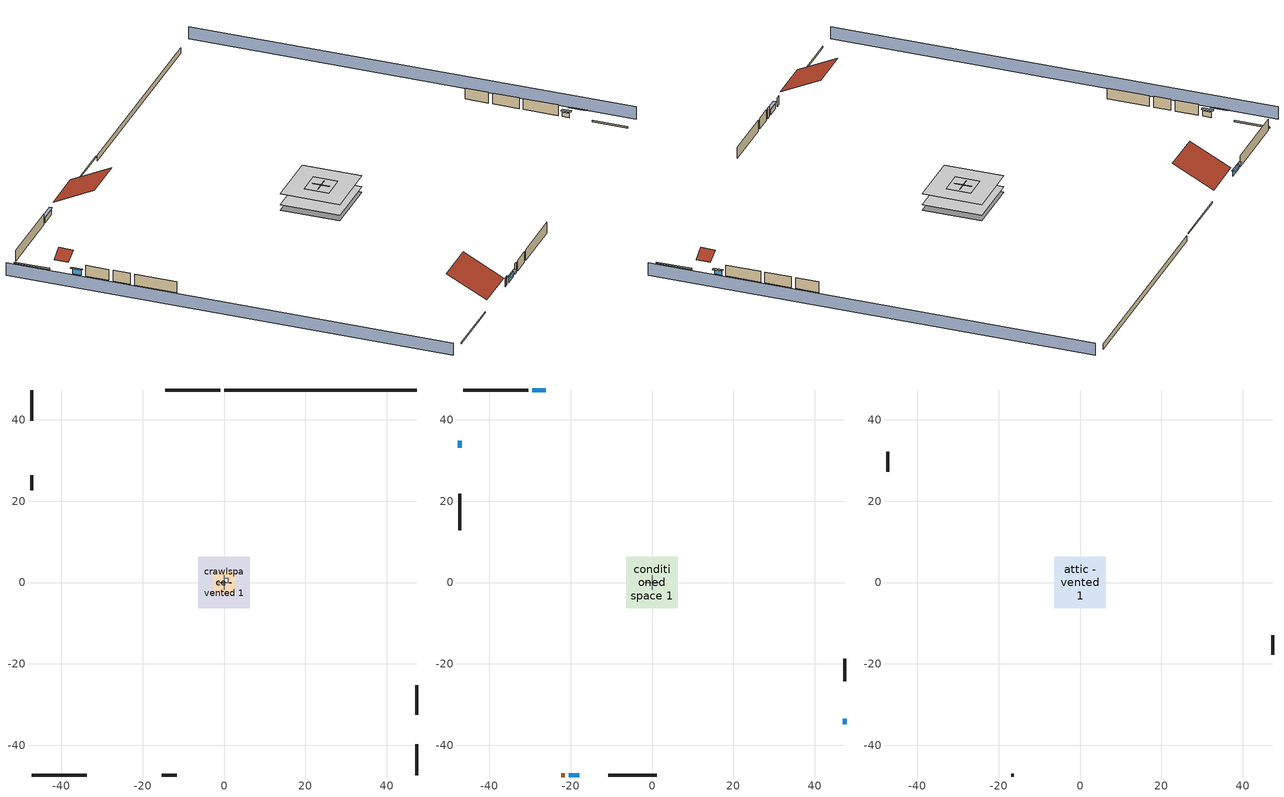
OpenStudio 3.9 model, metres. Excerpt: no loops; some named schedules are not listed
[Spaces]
garage 1
 floor foundation (Slab1 construction): -2.59,-2.59 -2.59,2.59 2.59,2.59 2.59,-2.59 z0
 wall outside (Wall1 construction): 47.31,-32.52 47.31,-25.21 z0.3:2.74
 wall outside (Wall2 construction): -15.31,-47.31 -11.66,-47.31 z0.3:2.74
 wall outside (Wall12 construction): -47.31,26.34 -47.31,22.68 z0.3:2.74
 wall to conditioned space 1 (Wall5 construction Reversed): 1.83,0 -1.83,0 z0.3:2.74
 wall to conditioned space 1 (Wall6 construction Reversed): 0,1.83 0,-1.83 z0.3:2.74
crawlspace - vented 1
 floor foundation (Slab2 construction): -6.28,-6.28 -6.28,6.28 6.28,6.28 6.28,-6.28 z-0.91
 wall outside (RimJoist1 construction): -0.89,47.31 -14.43,47.31 z0.3:0.61
 wall outside (RimJoist2 construction): 47.31,-47.31 47.31,-39.78 z0.3:0.61
 wall outside (RimJoist3 construction): -47.31,-47.31 -33.78,-47.31 z0.3:0.61
 wall outside (RimJoist4 construction): -47.31,47.31 -47.31,39.78 z0.3:0.61
 wall foundation (FoundationWall1 construction): 47.31,47.31 0.04,47.31 z-0.91:0.3
furnace airloop ret air space
 floor adiabatic (AdiabaticConst): 0,0 0,1 1,1 1,0 z0
 wall adiabatic (AdiabaticConst): 0,1 0,0 1,0 1,1 0,1 z0:1
 ceiling adiabatic (AdiabaticConst): 1,0 1,1 0,1 0,0 z1
conditioned space 1
 floor to crawlspace - vented 1 (Floor2 construction): -6.28,-6.28 -6.28,6.28 6.28,6.28 6.28,-6.28 z0.3
 wall outside (Wall3 construction): -30.41,47.31 -46.38,47.31 z0.3:2.74
 wall outside (Wall4 construction): 47.31,-24.28 47.31,-18.73 z0.3:2.74
 wall outside (Wall7 construction): -10.73,-47.31 1.15,-47.31 z0.3:2.74
 wall outside (Wall8 construction): -47.31,21.75 -47.31,12.88 z0.3:2.74
 wall outside (AdiabaticWallConstruction): -26.06,47.31 -29.48,47.31 z0.3:1.43; 47.31,-34.87 47.31,-33.45 z0.3:1.25; -20.49,-47.31 -17.86,-47.31 z0.3:1.46; -47.31,34.87 -47.31,33.07 z0.3:1.49
 wall outside (AdiabaticWallConstruction 1): -22.33,-47.31 -21.42,-47.31 z0.3:2.34
 window (WindowConstruction): -26.07,47.31 -29.48,47.31 z0.3:1.43
 window (WindowConstruction 1): 47.31,-34.87 47.31,-33.45 z0.3:1.25
 window (WindowConstruction 2): -20.49,-47.31 -17.86,-47.31 z0.3:1.46
 window (WindowConstruction 3): -47.31,34.87 -47.31,33.07 z0.3:1.49
 door (Door): -22.33,-47.31 -21.42,-47.31 z0.3:2.34
attic - vented 1
 floor to garage 1 (Floor1 construction): -2.59,-2.59 -2.59,2.59 2.59,2.59 2.59,-2.59 z2.74
 floor to conditioned space 1 (Floor3 construction Reversed): -6.28,-6.28 -6.28,6.28 6.28,6.28 6.28,-6.28 z2.74
 wall outside (Wall9 construction): 47.31,-17.8 47.31,-12.93 z0.3:2.74
 wall outside (Wall10 construction): -47.31,32.14 -47.31,27.27 z0.3:2.74
 wall outside (Wall11 construction): -16.93,-47.31 -16.24,-47.31 z0.3:2.74
 roof outside (Roof1 construction): -25.14,47.31,2.74 -25.14,38.56,7.12 -15.36,38.56,7.12 -15.36,47.31,2.74
 roof outside (Roof2 construction): 47.31,-35.8,2.74 44.58,-35.8,4.11 44.58,-38.85,4.11 47.31,-38.85,2.74
 roof outside (Roof3 construction): -47.31,35.8,2.74 -44.58,35.8,4.11 -44.58,38.85,4.11 -47.31,38.85,2.74
 roof outside (Roof4 construction): -23.26,-47.31,2.74 -23.26,-38.73,7.03 -32.85,-38.73,7.03 -32.85,-47.31,2.74
shading: -51.88,47.31 -51.88,-47.31 / 51.88,-47.31 51.88,47.31 z0:2.74; -29.79,47.31 -25.76,47.31 -25.76,47.92 -29.79,47.92 z1.74; 47.31,-33.15 47.31,-35.17 47.92,-35.17 47.92,-33.15 z1.55; -17.55,-47.31 -20.79,-47.31 -20.79,-47.92 -17.55,-47.92 z1.77; -47.31,32.76 -47.31,35.17 -47.92,35.17 -47.92,32.76 z1.8
[Site]
Portland Intl Arpt_OR: Latitude {deg}=45.59; Longitude {deg}=-122.6; Time Zone {hr}=-8; Elevation {m}=33; Terrain=Suburbs; Keep Site Location Information=Yes
[Site:GroundTemperature:Shallow]
10.2558, 8.96328, 8.85977, 9.47314, 11.9355, 14.3863, 16.5111, 17.8571, 17.9714, 16.8767, 14.8061, 12.4304
[Site:WaterMainsTemperature]
Calculation Method=Schedule; Temperature Schedule=mains temperature schedule
[Building]
Building 1
[Material] Roughness=Rough
Name | Thickness {m} | Conductivity {W/m-K} | Density {kg/m3} | Specific Heat {J/kg-K} | Thermal Absorptance | Solar Absorptance | Visible Absorptance
slate or tile shingles | 0.01905 | 0.840978 | 1899.972 | 799.717 | 0.9 | 0.75 | 0.75
roof rigid ins | 0.00329814 | 0.029427 | 32.04 | 1214.23 | 0.9 | 0.7 | 0.7
osb sheathing 0.5 in. | 0.0127 | 0.115458 | 512.64 | 1214.23 | 0.9 | 0.6 | 0.6
asbestos siding | 0.00635 | 0.60585 | 1899.972 | 1004.88 | 0.9 | 0.7 | 0.7
osb sheathing 0.5 in. 1 | 0.0127 | 0.115458 | 512.64 | 1214.23 | 0.9 | 0.7 | 0.7
wall stud and cavity | 0.1397 | 0.325315 | 139.0536 | 1170.24 | 0.9 | 0.6 | 0.6
wall stud and cavity 1 | 0.1397 | 0.398917 | 139.0536 | 1170.24 | 0.9 | 0.7 | 0.7
gypsum board | 0.0127 | 0.160291 | 801 | 837.4 | 0.9 | 0.6 | 0.6
osb sheathing 0.5 in. 2; osb sheathing 0.5 in. 3 | 0.0127 | 0.115458 | 512.64 | 1214.23
wall stud and cavity 2 | 0.1397 | 0.506836 | 139.0536 | 1170.24 | 0.9 | 0.7 | 0.7
rim joist stud and cavity | 0.0508 | 0.13335 | 50.32683 | 1063.81 | 0.9 | 0.6 | 0.6
ceiling stud and cavity | 0.1397 | 1.39189 | 65.682 | 1177.47 | 0.9 | 0.7 | 0.7
floor stud and cavity | 0.1397 | 0.923637 | 92.3553 | 1139.71 | 0.9 | 0.7 | 0.7
osb sheathing 0.75 in. | 0.01905 | 0.115458 | 512.64 | 1214.23 | 0.9 | 0.7 | 0.7
floor covering | 0.0127 | 0.0433444 | 54.468 | 1339.84 | 0.9 | 0.6 | 0.6
ceiling loosefill ins | 0.0846667 | 0.0480833 | 16.02 | 1046.75 | 0.9 | 0.7 | 0.7
ceiling stud and cavity 1 | 0.1397 | 0.0920385 | 65.682 | 1177.47 | 0.9 | 0.7 | 0.7
concrete 4.0 in. | 0.1016 | 1.803125 | 2242.8 | 837.4 | 0.9 | 0.7 | 0.7
concrete 8.0 in. | 0.2032 | 1.803125 | 2242.8 | 837.4 | 0.9 | 0.7 | 0.7
soil 0.5 in. | 0.0127 | 1.3848 | 1842.3 | 418.7 | 0.9 | 0.7 | 0.7
wood siding; wood siding 1 | 0.0254 | 0.102417 | 544.68 | 1172.36
wall rigid ins | 0.512978 | 0.029427 | 32.04 | 1214.23 | 0.9 | 0.7 | 0.7
wall stud and cavity 3 | 0.0889 | 0.380278 | 52.3479 | 1209.89 | 0.9 | 0.7 | 0.7
door material | 0.04445 | 0.0612267 | 512.64 | 1214.23 | 0.9 | 0.7 | 0.7
wall stud and cavity 4 | 0.0889 | 0.391764 | 83.0341 | 1211.67 | 0.9 | 0.7 | 0.7
furniture material conditioned space 1; furniture material garage 1 | 0.1524 | 0.115458 | 640.8 | 1214.23 | 0.9 | 0.6 | 0.6
[Construction]
Roof1 construction; Roof2 construction; Roof3 construction; Roof4 construction: slate or tile shingles, roof rigid ins, osb sheathing 0.5 in.
Wall1 construction; Wall2 construction: asbestos siding, osb sheathing 0.5 in. 1, wall stud and cavity
Wall3 construction; Wall4 construction: asbestos siding, osb sheathing 0.5 in. 1, wall stud and cavity 1, gypsum board
Wall5 construction Reversed: gypsum board, wall stud and cavity 2, osb sheathing 0.5 in. 2
Wall6 construction Reversed: gypsum board, wall stud and cavity 2, osb sheathing 0.5 in. 3
Wall7 construction; Wall8 construction: asbestos siding, osb sheathing 0.5 in. 2, wall stud and cavity 1, gypsum board
Wall9 construction; Wall10 construction; Wall11 construction; Wall12 construction: asbestos siding, osb sheathing 0.5 in. 2, wall stud and cavity
RimJoist1 construction; RimJoist2 construction; RimJoist3 construction; RimJoist4 construction: asbestos siding, rim joist stud and cavity
Floor1 construction: ceiling stud and cavity
Floor2 construction: floor stud and cavity, osb sheathing 0.75 in., floor covering
Floor3 construction Reversed: gypsum board, ceiling stud and cavity 1, ceiling loosefill ins
Slab1 construction: concrete 4.0 in.
FoundationWall1 construction: concrete 8.0 in.
Slab2 construction: soil 0.5 in.
WindowConstruction; WindowConstruction 1; WindowConstruction 2; WindowConstruction 3: WindowMaterial
AdiabaticWallConstruction: wood siding, wall rigid ins, wall stud and cavity 3, gypsum board
Door: door material
AdiabaticWallConstruction 1: wood siding 1, wall rigid ins, wall stud and cavity 3, gypsum board
PartitionWallConstruction: gypsum board, wall stud and cavity 4, gypsum board
furniture construction conditioned space 1: furniture material conditioned space 1
furniture construction garage 1: furniture material garage 1
AdiabaticConst: Adiabatic
[WindowMaterial:SimpleGlazingSystem]
WindowMaterial: U-Factor {W/m2-K}=2.78222; Solar Heat Gain Coefficient=0.56
[Material:NoMass]
Adiabatic: Roughness=Rough; Thermal Resistance {m2-K/W}=176.1
[ThermalZone] Multiplier=1; Use Ideal Air Loads=No
Name | Volume {m3} | Thermostat
conditioned space | 384.656 | conditioned space temperature setpoint
attic - vented | 186.8
garage | 65.242
crawlspace - vented | 192.328
furnace airloop ret air zone | 1
[Sizing:Zone] Zone Cooling Design Supply Air Temperature Input Method=SupplyAirTemperature; Zone Cooling Design Supply Air Temperature {C}=14; Zone Cooling Design Supply Air Temperature Difference {deltaC}=11.11; Zone Heating Design Supply Air Temperature Input Method=SupplyAirTemperature; Zone Heating Design Supply Air Temperature {C}=40; Zone Heating Design Supply Air Temperature Difference {deltaC}=11.11; Zone Cooling Design Supply Air Humidity Ratio {kg-H2O/kg-air}=0.0085; Zone Heating Design Supply Air Humidity Ratio {kg-H2O/kg-air}=0.008; Cooling Design Air Flow Method=DesignDay; Heating Design Air Flow Method=DesignDay; Account for Dedicated Outdoor Air System=No; Dedicated Outdoor Air System Control Strategy=NeutralSupplyAir; Dedicated Outdoor Air Low Setpoint Temperature for Design {C}=autosize; Dedicated Outdoor Air High Setpoint Temperature for Design {C}=autosize; Zone Load Sizing Method=Sensible Load Only No Latent Load; Zone Latent Cooling Design Supply Air Humidity Ratio Input Method=HumidityRatioDifference; Zone Cooling Design Supply Air Humidity Ratio Difference {kgWater/kgDryAir}=0.005; Zone Latent Heating Design Supply Air Humidity Ratio Input Method=HumidityRatioDifference; Zone Humidification Design Supply Air Humidity Ratio Difference {kgWater/kgDryAir}=0.005; Sizing Option=Coincident
attic - vented; garage; crawlspace - vented; furnace airloop ret air zone
[Space]
Name | Thermal Zone | Volume {m3}
conditioned space 1 | conditioned space | 384.656
attic - vented 1 | attic - vented | 186.8
garage 1 | garage | 65.242
crawlspace - vented 1 | crawlspace - vented | 192.328
furnace airloop ret air space | furnace airloop ret air zone
[ThermostatSetpoint:DualSetpoint]
conditioned space temperature setpoint: Heating Setpoint Temperature Schedule=heating setpoint; Cooling Setpoint Temperature Schedule=cooling setpoint; Temperature Difference Between Cutout And Setpoint {deltaC}=0
[Foundation:Kiva] Wall Depth Below Slab {m}=0.2032
Name | Initial Indoor Air Temperature {C} | Wall Height Above Grade {m}
Foundation Kiva 1 | 13.4258 | 0.1016
Foundation Kiva 2 | 8.52769 | 0.3048
[Foundation:Kiva:Settings]
Soil Conductivity {W/m-K}=1.3848; Soil Density {kg/m3}=1842.3; Soil Specific Heat {J/kg-K}=418.7; Ground Solar Absorptivity=0.9; Ground Thermal Absorptivity=0.9; Ground Surface Roughness {m}=0.03; Far-Field Width {m}=40; Deep-Ground Boundary Condition=ZeroFlux; Deep-Ground Depth {m}=40; Minimum Cell Dimension {m}=0.2; Maximum Cell Growth Coefficient=3; Simulation Timestep=Timestep
[SurfaceProperty:ExposedFoundationPerimeter] Exposed Perimeter Calculation Method=TotalExposedPerimeter
Name | Total Exposed Perimeter {m}
Slab1 | 14.6304
Slab2 | 47.27448
[SurfaceProperty:IncidentSolarMultiplier] Incident Solar Multiplier=1; Incident Solar Multiplier Schedule=trans schedule winter=0.85 summer=0.7
Window1; Window2; Window3; Window4
[InternalMass:Definition] Design Level Calculation Method=SurfaceArea
Name | Construction | Surface Area {m2}
partition wall mass | PartitionWallConstruction | 157.749
furniture mass conditioned space 1 | furniture construction conditioned space 1 | 63.09974
furniture mass garage 1 | furniture construction garage 1 | 2.67561
[InternalMass] Multiplier=1
Name | Internal Mass Definition | Space or SpaceType
partition wall mass | partition wall mass | conditioned space 1
furniture mass conditioned space 1 | furniture mass conditioned space 1 | conditioned space 1
furniture mass garage 1 | furniture mass garage 1 | garage 1
[EnergyManagementSystem:Sensor]
Name | Output Variable or Output Meter Index Key | Output Variable or Output Meter
water_heater_T_set | water heater setpoint | Schedule Value
out_pb_s |  | Site Outdoor Air Barometric Pressure
out_wt_s |  | Site Outdoor Air Humidity Ratio
site_vw_s |  | Site Wind Speed
cool_season | cooling season schedule | Schedule Value
furnace_airloop_AH_MFR_s | Node 7 | System Node Mass Flow Rate
furnace_airloop_AH_VFR_s | Node 7 | System Node Current Density Volume Flow Rate
furnace_airloop_AH_Tout_s | Node 7 | System Node Temperature
furnace_airloop_AH_Wout_s | Node 7 | System Node Humidity Ratio
furnace_airloop_RA_T_s | Node 10 | System Node Temperature
furnace_airloop_Ra_W_s | Node 10 | System Node Humidity Ratio
furnace_airloop_0_DZ_T_s | crawlspace - vented | Zone Air Temperature
furnace_airloop_0_DZ_W_s | crawlspace - vented | Zone Mean Air Humidity Ratio
natural_vent_s | natural vent schedule | Schedule Value
htg_sp_s | heating setpoint | Schedule Value
clg_sp_s | cooling setpoint | Schedule Value
mech_vent_range_fan_0_sch_s | mech vent range fan 0 schedule | Schedule Value
mech_vent_bath_fan_0_sch_s | mech vent bath fan 0 schedule | Schedule Value
clothes_dryer_exhaust_0_sch_s | clothes_dryer | Schedule Value
htg_load_cond |  | Heating:EnergyTransfer:Zone:CONDITIONED SPACE
clg_load_cond |  | Cooling:EnergyTransfer:Zone:CONDITIONED SPACE
htg_load_duct |  | Heating:EnergyTransfer:Zone:FURNACE AIRLOOP RET AIR ZONE
clg_load_duct |  | Cooling:EnergyTransfer:Zone:FURNACE AIRLOOP RET AIR ZONE
s_conv | Floor2 | Surface Inside Face Convection Heat Gain Energy
s_ig | Floor2 | Surface Inside Face Internal Gains Radiation Heat Gain Energy
s_sol | Floor2 | Surface Inside Face Solar Radiation Heat Gain Energy
s_lgt | Floor2 | Surface Inside Face Lights Radiation Heat Gain Energy
s_surf | Floor2 | Surface Inside Face Net Surface Thermal Radiation Heat Gain Energy
s_conv_1 | Floor3 | Surface Inside Face Convection Heat Gain Energy
s_ig_1 | Floor3 | Surface Inside Face Internal Gains Radiation Heat Gain Energy
s_sol_1 | Floor3 | Surface Inside Face Solar Radiation Heat Gain Energy
s_lgt_1 | Floor3 | Surface Inside Face Lights Radiation Heat Gain Energy
s_surf_1 | Floor3 | Surface Inside Face Net Surface Thermal Radiation Heat Gain Energy
ss_sol | Door1 | Surface Inside Face Solar Radiation Heat Gain Energy
ss_lgt | Door1 | Surface Inside Face Lights Radiation Heat Gain Energy
ss_conv | Door1 | Surface Inside Face Convection Heat Gain Energy
ss_ig | Door1 | Surface Inside Face Internal Gains Radiation Heat Gain Energy
ss_surf | Door1 | Surface Inside Face Net Surface Thermal Radiation Heat Gain Energy
ss_conv_1 | Window1 | Surface Inside Face Convection Heat Gain Energy
ss_ig_1 | Window1 | Surface Inside Face Internal Gains Radiation Heat Gain Energy
ss_surf_1 | Window1 | Surface Inside Face Net Surface Thermal Radiation Heat Gain Energy
ss_trans_in | Window1 | Surface Window Transmitted Solar Radiation Rate
ss_back_out | Window1 | Surface Window Shortwave from Zone Back Out Window Heat Transfer Rate
ss_trans_out | Window1 | Surface Inside Face Initial Transmitted Diffuse Transmitted Out Window Solar Radiation Rate
ss_conv_2 | Window2 | Surface Inside Face Convection Heat Gain Energy
ss_ig_2 | Window2 | Surface Inside Face Internal Gains Radiation Heat Gain Energy
ss_surf_2 | Window2 | Surface Inside Face Net Surface Thermal Radiation Heat Gain Energy
ss_trans_in_1 | Window2 | Surface Window Transmitted Solar Radiation Rate
ss_back_out_1 | Window2 | Surface Window Shortwave from Zone Back Out Window Heat Transfer Rate
ss_trans_out_1 | Window2 | Surface Inside Face Initial Transmitted Diffuse Transmitted Out Window Solar Radiation Rate
ss_conv_3 | Window3 | Surface Inside Face Convection Heat Gain Energy
ss_ig_3 | Window3 | Surface Inside Face Internal Gains Radiation Heat Gain Energy
ss_surf_3 | Window3 | Surface Inside Face Net Surface Thermal Radiation Heat Gain Energy
ss_trans_in_2 | Window3 | Surface Window Transmitted Solar Radiation Rate
ss_back_out_2 | Window3 | Surface Window Shortwave from Zone Back Out Window Heat Transfer Rate
ss_trans_out_2 | Window3 | Surface Inside Face Initial Transmitted Diffuse Transmitted Out Window Solar Radiation Rate
ss_conv_4 | Window4 | Surface Inside Face Convection Heat Gain Energy
ss_ig_4 | Window4 | Surface Inside Face Internal Gains Radiation Heat Gain Energy
[ElectricEquipment:Definition] Design Level Calculation Method=EquipmentLevel
Name | Design Level {W} | Fraction Latent | Fraction Radiant | Fraction Lost
ceiling fan | 18.4894 | 0 | 0.558 | 0
clothes washer | 187.632 | 0.03 | 0.162 | 0.7
clothes dryer | 2387.58 | 0.015 | 0.081 | 0.85
dishwasher | 420.268 | 0.3 | 0.18 | 0.4
fridge | 49.4292 | 0 | 0.6 | 0
freezer | 194.914 | 0 | 0.6 | 0
cooking range | 74.0516 | 0.16 | 0.384 | 0.2
misc tv | 561.642 | 0 | 0.6 | 0
misc plug loads | 404.969 | 0.021 | 0.558 | 0.049
misc permanent spa heater | 474.815 | 0 | 0 | 1
misc permanent spa pump | 496.54 | 0 | 0 | 1
whole house fan; mech vent house fan | 0 | 0 | 0 | 1
mech vent house fan cfis | 0 | 0 | 0 | 0
mech vent range fan 0; mech vent bath fan 0 | 30 | 0 | 0 | 1
[ElectricEquipment]
Name | Electric Equipment Definition | Space or SpaceType | Schedule
ceiling fan | ceiling fan | conditioned space 1 | ceiling_fan
clothes washer | clothes washer | conditioned space 1 | clothes_washer
clothes dryer | clothes dryer | conditioned space 1 | clothes_dryer
dishwasher | dishwasher | conditioned space 1 | dishwasher
fridge | fridge | conditioned space 1 | fridge schedule
freezer | freezer | garage 1 | freezer schedule
cooking range | cooking range | conditioned space 1 | cooking_range
misc tv | misc tv | conditioned space 1 | plug_loads_tv
misc plug loads | misc plug loads | conditioned space 1 | plug_loads_other
misc permanent spa heater | misc permanent spa heater | conditioned space 1 | misc permanent spa heater schedule
misc permanent spa pump | misc permanent spa pump | conditioned space 1 | misc permanent spa pump schedule
whole house fan | whole house fan | conditioned space 1 | Always On Discrete
mech vent house fan | mech vent house fan | conditioned space 1 | mech vent house fan schedule
mech vent house fan cfis | mech vent house fan cfis | conditioned space 1 | mech vent house fan cfis schedule
mech vent range fan 0 | mech vent range fan 0 | conditioned space 1 | mech vent range fan 0 schedule
mech vent bath fan 0 | mech vent bath fan 0 | conditioned space 1 | mech vent bath fan 0 schedule
[OtherEquipment:Definition] Design Level Calculation Method=EquipmentLevel
Name | Design Level {W} | Fraction Latent | Fraction Radiant | Fraction Lost
water heater sens; furnace airloop_0 SupSensLkToCond; furnace airloop_0 SupCondToLv; furnace airloop_0 RetCondToRP; furnace airloop_0 RetSensLkToRP; furnace airloop_0 SupCondToDZ; furnace airloop_0 RetCondToDZ; furnace airloop_0 SupSensLkToDZ; mech vent house fan sensible load | 0 | 0 | 0 | 0
water heater lat; furnace airloop_0 SupLatLkToCond; furnace airloop_0 RetLatLkToRP; furnace airloop_0 SupLatLkToDZ; mech vent house fan latent load | 0 | 1 | 0 | 0
water heater energy adjustment1 | 0.01 | 0 | 0 | 1
clothes dryer 2 | 0 | 0.015 | 0.081 | 0.85
cooking range 2 | 2170.24 | 0.16 | 0.384 | 0.2
general water use sensible | -79.8895 | 0 | 0.6 | 0
general water use latent | 81.0615 | 1 | 0 | 0
[OtherEquipment]
Name | Other Equipment Definition | Space or SpaceType | Schedule | Fuel Type
water heater sens | water heater sens | conditioned space 1 | Always On Discrete
water heater lat | water heater lat | conditioned space 1 | Always On Discrete
water heater energy adjustment1 | water heater energy adjustment1 | conditioned space 1 | Always On Discrete | Electricity
clothes dryer 1 | clothes dryer 2 | conditioned space 1 | clothes_dryer | Electricity
cooking range 1 | cooking range 2 | conditioned space 1 | cooking_range | NaturalGas
general water use sensible | general water use sensible | conditioned space 1 | general water use schedule
general water use latent | general water use latent | conditioned space 1 | general water use schedule
furnace airloop_0 SupSensLkToCond | furnace airloop_0 SupSensLkToCond | conditioned space 1 | Always On Discrete
furnace airloop_0 SupLatLkToCond | furnace airloop_0 SupLatLkToCond | conditioned space 1 | Always On Discrete
furnace airloop_0 SupCondToLv | furnace airloop_0 SupCondToLv | conditioned space 1 | Always On Discrete
furnace airloop_0 RetCondToRP | furnace airloop_0 RetCondToRP | furnace airloop ret air space | Always On Discrete
furnace airloop_0 RetSensLkToRP | furnace airloop_0 RetSensLkToRP | furnace airloop ret air space | Always On Discrete
furnace airloop_0 RetLatLkToRP | furnace airloop_0 RetLatLkToRP | furnace airloop ret air space | Always On Discrete
furnace airloop_0 SupCondToDZ | furnace airloop_0 SupCondToDZ | crawlspace - vented 1 | Always On Discrete
furnace airloop_0 RetCondToDZ | furnace airloop_0 RetCondToDZ | crawlspace - vented 1 | Always On Discrete
furnace airloop_0 SupSensLkToDZ | furnace airloop_0 SupSensLkToDZ | crawlspace - vented 1 | Always On Discrete
furnace airloop_0 SupLatLkToDZ | furnace airloop_0 SupLatLkToDZ | crawlspace - vented 1 | Always On Discrete
mech vent house fan sensible load | mech vent house fan sensible load | conditioned space 1 | Always On Discrete
mech vent house fan latent load | mech vent house fan latent load | conditioned space 1 | Always On Discrete
[WaterUse:Equipment:Definition]
Name | Peak Flow Rate {m3/s}
clothes washer | 1.84678e-06
dishwasher | 3.72233e-06
[Lights:Definition] Design Level Calculation Method=LightingLevel; Fraction Radiant=0.6; Fraction Visible=0.2; Return Air Fraction=0
Name | Lighting Level {W}
interior lighting | 238.738
garage lighting | 8.36963
[Lights] Fraction Replaceable=1
Name | Lights Definition | Space or SpaceType | Schedule
interior lighting | interior lighting | conditioned space 1 | lighting_interior
garage lighting | garage lighting | garage 1 | lighting_garage
[Exterior:Lights:Definition]
exterior lighting: Design Level {W}=7.09205
[Exterior:Lights]
exterior lighting: Exterior Lights Definition=exterior lighting; Schedule=exterior lighting schedule
[People:Definition]
occupants: Number of People Calculation Method=People; Number of People {people}=4; Fraction Radiant=0.314171; Sensible Heat Fraction=0.56303; Carbon Dioxide Generation Rate {m3/s-W}=0; Enable ASHRAE 55 Comfort Warnings=No; Mean Radiant Temperature Calculation Type=EnclosureAveraged
[People]
occupants: People Definition=occupants; Space or SpaceType=conditioned space 1; Number of People Schedule=occupants; Activity Level Schedule=occupants activity schedule; Multiplier=1
[ZoneMixing] Schedule=Always On Continuous; Design Flow Rate Calculation Method=Flow/Zone; Design Flow Rate {m3/s}=0
Name | Zone or Space | Source Zone or Space
furnace airloop_0 ZoneMixDZToCond mix | conditioned space | crawlspace - vented
furnace airloop_0 ZoneMixCondToDZ mix | crawlspace - vented | conditioned space
whole house fan mix | attic - vented | conditioned space
[SpaceInfiltration:DesignFlowRate] Schedule=Always On Discrete
Name | Space or SpaceType | Design Flow Rate Calculation Method | Design Flow Rate {m3/s} | Air Changes per Hour {1/hr} | Constant Term Coefficient | Temperature Term Coefficient | Velocity Term Coefficient | Velocity Squared Term Coefficient
natural vent flow; whole house fan flow; infil flow | conditioned space 1 | Flow/Space | 0
infil crawlspace - vented 1 | crawlspace - vented 1 | AirChanges/Hour |  | 2.6013 | 1 | 0 | 0 | 0
crawlspace_vented 1 duct leakage imbalance infil flow | crawlspace - vented 1 | Flow/Space | 0
[SpaceInfiltration:EffectiveLeakageArea] Schedule=Always On Discrete
Name | Space or SpaceType | Effective Air Leakage Area {cm2} | Stack Coefficient | Wind Coefficient
infil garage 1 | garage 1 | 543.674 | 0.000129147 | 4.64657e-05
infil attic - vented 1 | attic - vented 1 | 6149.57 | 0.000211209 | 3.76281e-05
